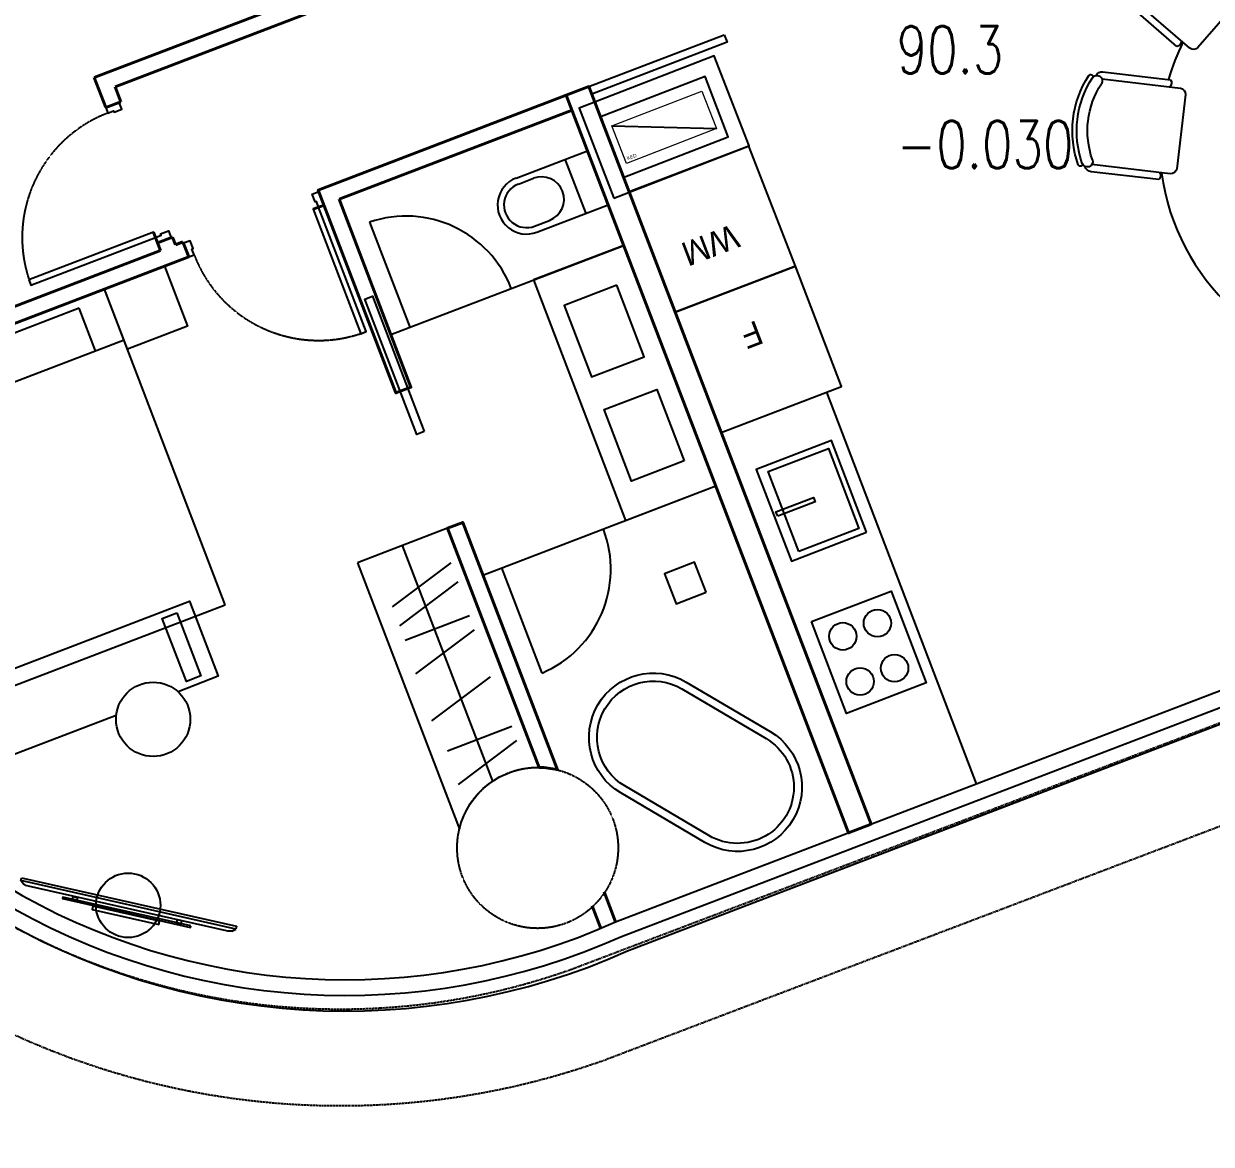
# Model space of a CAD drawing. Header units: millimetres. Extents: x -361679452 to 361242511, y -278557090 to 278849308.
# Drawn here: x 64801 to 72179, y 66862 to 73824 of the extents above; entities that cross this region are included whole.
import ezdxf
from ezdxf.enums import TextEntityAlignment as Align
from ezdxf.xclip import XClip

# ---------------------------------------------------------------- set-up
doc = ezdxf.new("R2010")
doc.units = ezdxf.units.MM
doc.header["$MEASUREMENT"] = 0
doc.header["$XCLIPFRAME"] = 0
doc.set_wipeout_variables(frame=1)
doc.linetypes.add('HIDDEN', pattern=[0.375, 0.25, -0.125])
doc.linetypes.add('TYPICAL 2 +1 BEDROOM FRONT$0$DASHED2', pattern=[9.524999999999999, 6.35, -3.175])
for name, color, linetype in [('A-_FURN----_E-_N', 251, 'Continuous'), ('A-ANNO-ROOM', 50, 'Continuous'), ('A-DRAIN', 251, 'Continuous'), ('A-FLOR-STRS', 1, 'Continuous'), ('A-FURNITURE', 251, 'Continuous'), ('A-GLAZ', 135, 'Continuous'), ('A-UNIT', 1, 'Continuous'), ('A-WINDOW', 60, 'Continuous'), ('MEP-M-DUCT-15', 6, 'Continuous'), ('MEP-M-DUCT-25', 7, 'Continuous'), ('SPE-MEP-General', 170, 'Continuous'), ('TYPICAL 1 BEDROOM$0$A-_DOOR----_E-', 32, 'Continuous'), ('TYPICAL 2 +1 BEDROOM FRONT$0$A-_DOOR----_E-', 32, 'Continuous'), ('Xref_NT1+NT2_MBDV Cot vach_220729$0$ccu12-Thay', 7, 'Continuous')]:
    doc.layers.add(name, color=color, linetype=linetype)
doc.layers.add('A-COLUMN UPDATE', color=7, linetype='Continuous', true_color=0xff1f1f)
for name, color, linetype, lineweight in [('KT-Chuviet', 255, 'Continuous', 15), ('KT-Net cat', 1, 'Continuous', 40), ('KT-Net thay', 7, 'Continuous', 15), ('KT-Net truc', 18, 'Continuous', 15), ('SPE-MEP-M-WALL OPENING', 81, 'Continuous', 0)]:
    doc.layers.add(name, color=color, linetype=linetype, lineweight=lineweight)
doc.styles.add('220126_HDN_HBA typical plan$0$210902_YS plan 330pm ver13$0$01 Level 1$0$CENTURY GOTHIC', font='GOTHIC.TTF')
doc.styles.add('220126_HDN_HBA typical plan$0$211210_HDN_HBA_TYPICAL PLAN CORE OPT 1$0$HBA-Text', font='GOTHIC.TTF')
doc.styles.add('font unicode ccu', font='arial.ttf')
doc.styles.add('ROMANS', font='ROMANS.SHX')
doc.styles.get("Standard").update_dxf_attribs({"font": 'arial.ttf'})

# ---------------------------------------------------------------- blocks, each defined once
blk = doc.blocks.new('A$C21AF0CCA')
at = {"layer": 'A-ANNO-ROOM', "insert": (1197.56892258345, 814.6835720778872), "char_height": 600, "attachment_point": 2, "rotation": 0.10542954816276216, "style": '220126_HDN_HBA typical plan$0$211210_HDN_HBA_TYPICAL PLAN CORE OPT 1$0$HBA-Text'}
blk.add_mtext_dynamic_manual_height_columns('1-BR+', width=722857412.8743668, gutter_width=9765.624999999996, heights=[0], dxfattribs=at)
blk = doc.blocks.new('BEDH-1')
for p, q in [((475, -1.054711873393899e-13), (-475, 1.054711873393899e-13)), ((-475, 1.054711873393899e-13), (-475.0000000000002, -1050)), ((-381.8394731497392, -27.72451273631296), (-381.8394731497393, -215.2726866770535)), ((-20.94842891092413, -27.72451273631304), (-381.8394731497392, -27.72451273631296)), ((-20.94842891092416, -169.6087834425271), (-20.94842891092413, -27.72451273631304)), ((379.7956140944734, -27.72451273631313), (52.11540216114371, -27.72451273631306)), ((52.11540216114371, -27.72451273631306), (52.11540216114368, -169.6087834425271)), ((379.7956140944734, -169.6087834425271), (379.7956140944734, -27.72451273631313)), ((474.9999999999998, -1050), (475, -1.054711873393899e-13)), ((-162.6479800441303, -169.608783442527), (-475.0000000000001, -498.4003835124894)), ((474.9999999999999, -169.6087834425272), (-162.6479800441303, -169.608783442527)), ((-162.6479800441303, -169.608783442527), (-162.6479800441303, -498.4003835124894)), ((-206.9290897110478, -215.2726866770535), (-381.8394731497393, -215.2726866770535)), ((-475.0000000000001, -498.4003835124894), (-162.6479800441303, -498.4003835124894)), ((-475.0000000000002, -1050), (474.9999999999998, -1050))]:
    blk.add_line(p, q)
blk = doc.blocks.new('*U64')
at = {"layer": 'TYPICAL 2 +1 BEDROOM FRONT$0$A-_DOOR----_E-'}
for points in [[(79.99999999912372, 920), (39.9999999991237, 920), (39.99999999912325, 0), (79.99999999912325, 0)], [(0, 0), (0, 0), (0, 0), (39.99999999912325, 0), (39.99999999912325, -42), (49.99999999912689, -42), (49.99999999912689, -100), (0, -100), (0, -100), (0, -100)], [(1000, 0), (1000, 0), (1000, 0), (960.0000000008731, 0), (960.0000000008731, -42), (950.0000000008731, -42), (950.0000000008731, -100), (1000, -100), (1000, -100), (1000, -100)]]:
    blk.add_lwpolyline(points, close=True, dxfattribs=at)
at = {"layer": 'TYPICAL 2 +1 BEDROOM FRONT$0$A-_DOOR----_E-', "color": 8, "linetype": 'TYPICAL 2 +1 BEDROOM FRONT$0$DASHED2', "ltscale": 0.1}
blk.add_arc((39.99999999912325, 0), 920.0000000017498, 0, 90, dxfattribs=at)
blk = doc.blocks.new('qweewe')
for p, q in [((-226617.649540008, -3043559.718917042, 0.0008727778800783348), (-226617.6495399146, -3043199.718917044, 0.0008727778800783348)), ((-226142.6495399146, -3043199.718917163, 0.0008727778800783348), (-226617.6495399146, -3043199.718917044, 0.0008727778800783348)), ((-226467.6495400079, -3043559.718917079, 0.0008727778800783348), (-226467.6495399145, -3043199.718917081, 0.0008727778800783348)), ((-226142.649539925, -3043239.718917165, 0.0008727778800783348), (-226242.649539925, -3043239.718917139, 0.0008727778800783348)), ((-226142.6495399976, -3043519.718917165, 0.0008727778800783348), (-226242.6495399976, -3043519.718917141, 0.0008727778800783348)), ((-226142.649540008, -3043559.718917165, 0.0008727778800783348), (-226617.649540008, -3043559.718917042, 0.0008727778800783348))]:
    blk.add_line(p, q)
for centre, radius, start, end in [((-226242.6495399613, -3043379.718917141, 0.0008727778800783348), 139.9999999999927, 89.99999998332474, 269.9999999833247), ((-226142.6495399613, -3043379.718917165, 0.0008727778800783348), 179.9999999999927, 269.9999999833247, 89.99999998332474), ((-226142.6495399613, -3043379.718917165, 0.0008727778800783348), 139.9999999999927, 269.9999999833247, 89.99999998332474)]:
    blk.add_arc(centre, radius, start, end)
blk = doc.blocks.new('CH12')
for p, q in [((-312.375, -149.2411279597436), (-312.375, -572.1779138786915)), ((-267.75, -149.2411279597436), (-267.75, -639.6303226458076)), ((267.75, -639.6303226458076), (267.75, -149.2411280118249)), ((312.375, -572.1779138786915), (312.375, -149.2411246072115)), ((-232.0500000000029, -675.3303226458047), (232.0500000000029, -675.3303226458047))]:
    blk.add_line(p, q)
for centre, radius, start, end in [((-273.6712626853696, -77.20016474780641), 13.38749999999989, 116.2505862071374, 296.2505862071374), ((0, -632.1362743546706), 632.1362743546692, 63.74941379286258, 116.2505862071374), ((0, -632.1362743546706), 605.3612743546691, 63.7494137928626, 116.2505862071374), ((273.671262685355, -77.20016474780641), 13.38750000000007, 243.7494137928627, 63.74941379286245), ((-267.75, -149.2411279597436), 44.62499999999999, 111.939144832112, 180), ((-252.9468673518131, -119.2240579767858), 33.46874999998481, 116.2505888953854, 296.2505888953855), ((0, -632.1362743546706), 538.4237743546691, 63.74941109871938, 116.2505888953856), ((252.9468674045929, -119.2240580028119), 33.46875000001501, 243.7494110987195, 63.74941109871941), ((267.75, -149.2411280118286), 44.62499999999959, 0, 68.06085506708637), ((-290.0625, -549.8654138786915), 31.55464011044969, 225, 315), ((290.0625, -549.8654138786915), 31.55464011044961, 225.0000000000001, 315.0000000000002), ((-232.0500000000029, -639.6303226458076), 35.7, 180, 269.9999999999999), ((232.0500000000029, -639.6303226458076), 35.7, 270, 0)]:
    blk.add_arc(centre, radius, start, end)
blk = doc.blocks.new('weqwq333')
blk.add_wipeout([(789.9991194265974, -3.254973069968852e-07), (789.9999072943253, 22.459753119357448), (747.0709751061902, 22.459753119357444), (747.4999072943253, 24.95975311935699), (747.0709751061902, 27.459753119356876), (995.9999072943253, 27.45975311935689), (995.9999072943253, 37.459753119357), (930.999907294326, 37.459753119357), (930.999907294326, 57.459753119357), (1231.8664491169725, 57.459753118988104), (1249.7089296661925, 59.06439810742923), (1266.9787932754527, 63.82683536194902), (1278.4893502848695, 73.1432942404494), (1289.9999072942878, 82.4597531189515), (1289.9999072941914, 102.45975311891728), (-160.00009270580904, 102.45975311950394), (-160.00009270581904, 82.45975311947211), (-148.48953569637888, 73.14329424100924), (-136.9789786872534, 63.826835362552735), (-119.70911507775418, 59.06439810790778), (-101.86663452839275, 57.4597531194338), (198.99990729432534, 57.45975311935696), (198.99990729432534, 37.45975311935696), (133.99990729432488, 37.459753119356954), (133.99990729432488, 27.459753119356844), (382.9288394824605, 27.459753119358677), (382.9288394824605, 22.459753119357426), (339.9999072943251, 22.459753119357423), (339.9991199803412, 0.015785265669614107)]).dxf.layer = 'A-DRAIN'
at = {"layer": 'A-DRAIN'}
for p, q in [((-160.0000927059446, 102.4597531193867), (-160.0000927057117, 82.45975311938673)), ((1289.999907294055, 102.4597531189211), (-160.0000927059446, 102.4597531193867)), ((-160.0000927059446, 102.4597531193867), (-160.0000927057117, 82.45975311938673)), ((-160.0000927057117, 82.45975311938673), (1289.999907294055, 82.45975311892107)), ((-136.9789786871988, 63.8268353624735), (-160.0000927057117, 82.45975311938673)), ((1266.97879327531, 63.82683536177501), (1289.999907294055, 82.45975311892107)), ((1289.999907294055, 82.45975311892107), (1289.999907294055, 102.4597531189211)), ((1289.999907294055, 82.45975311892107), (1289.999907294055, 102.4597531189211)), ((-101.8666345283855, 57.45975311938673), (1231.866449116962, 57.45975311892107))]:
    blk.add_line(p, q, dxfattribs=at)
for points in [[(133.9999072942883, 37.4597531191539), (995.9999072942883, 37.4597531191539), (995.9999072945211, 27.45975311938673), (133.9999072945211, 27.45975311938673)], [(198.9999072942883, 57.45975311938673), (228.9999072940554, 57.45975311938673), (228.9999072942883, 37.45975311938673), (198.9999072942883, 37.4597531191539)], [(339.9999072942883, 22.4597531191539), (789.9999072942883, 22.4597531191539), (789.9991194263566, -3.254972398281097e-07), (339.9991199802607, 0.01578526548109949)], [(930.9999072942883, 57.4597531191539), (900.9999072945211, 57.4597531191539), (900.9999072942883, 37.45975311938673), (930.9999072945211, 37.4597531191539)]]:
    blk.add_lwpolyline(points, close=True, dxfattribs=at)
for centre, radius, start, end in [((-101.8666345283855, 157.4597531193867), 99.99999999999999, 249.4439547730391, 270), ((389.9999072940554, 24.9597531191539), 7.499999999999999, 160.5287793647328, 199.4712206352672), ((389.9999072940554, 24.9597531191539), 7.499999999999999, 340.5287793647328, 19.47122063526717), ((739.9999072945211, 24.9597531191539), 7.499999999999999, 160.5287793647328, 199.4712206352672), ((739.9999072945211, 24.9597531191539), 7.499999999999999, 340.5287793647328, 19.47122063526717), ((1231.866449116962, 157.4597531189211), 99.99999999999999, 270, 290.5560452225344)]:
    blk.add_arc(centre, radius, start, end, dxfattribs=at)
blk = doc.blocks.new('Condo-2BR corner 2')
at = {"layer": 'A-_FURN----_E-_N', "color": 8, "ltscale": 5}
blk.add_arc((-13274.1581442805, 1869.665714297396, 1.660051962559806e-08), 1400, 13.10170890311579, 23.31571175285206, dxfattribs=at)
at = {"layer": 'A-COLUMN UPDATE', "linetype": 'HIDDEN', "transparency": 33554618}
blk.add_circle((-12007.12040088893, 8599.99291060674, 1.026354176039706e-08), 500, dxfattribs=at)
at = {"layer": 'A-DRAIN'}
for p, q in [((-11376.96608157462, 8610.825013404701, -0.1498657936734223), (-11482.96098476107, 8168.800995811853, -0.1498657936734225)), ((-11191.30885056601, 8490.836202228395, -0.1498657936734225), (-11402.24057349379, 8118.148554202144, -0.1498657936734225)), ((-11527.70831299023, 8457.992734623967, -0.0130270266305511), (-10163.4287385699, 7685.859366614302, -0.05822236370033465)), ((-10998.03965167896, 8409.23248475412, -1.493545077964651e-08), (-11104.03455486531, 7967.208467161287, -1.493545077964651e-08)), ((-10736.12041645337, 8248.12820047139, -0.1498657936734225), (-10842.11531963947, 7806.104182882224, -0.1498657936734225)), ((-10550.46318544823, 8128.13938929138, -0.1498657936734225), (-10761.3949083724, 7755.451741268826, -0.1498657936734225)), ((-10467.62412524791, 8081.254589678723, -0.1498657936734225), (-10573.61902843424, 7639.230572085788, -0.1498657936734225)), ((-10358.4243440108, 8019.450292911348, -0.1498657936734223), (-10464.41924719894, 7577.42627530915, -0.1498657936734223))]:
    blk.add_line(p, q, dxfattribs=at)
at = {"layer": 'A-DRAIN', "elevation": -1.493545077964651e-08}
for points in [[(-9464.005596527917, 9632.591057930116), (-9059.967791846138, 10347.3262734115), (-8624.701250944374, 10101.27132351133), (-9362.86610064478, 8795.471700813538), (-9798.132641553966, 9041.526650704469), (-9798.132641553966, 9041.526650704469)], [(-9798.132641553966, 9041.526650704469), (-9666.288037739723, 9274.757254933898)]]:
    blk.add_lwpolyline(points, dxfattribs=at)
at = {"layer": 'A-DRAIN'}
for points, elevation in [([(-9349.141573468252, 8902.585406545539), (-9713.435188818752, 9108.519561357778), (-9665.91192232081, 9192.587318746304), (-9301.61830697779, 8986.653163928506)], -1.493545077964651e-08), ([(-7721.142968403263, 7636.512296691446), (-7918.163668224675, 7288.399033740065), (-8266.276931174187, 7485.419733559738), (-8069.256231360225, 7833.532996501748)], -1.493545077964651e-08), ([(-12423.15357063912, 6433.420381408188), (-12684.20476492311, 5972.169610172485), (-13215.07829407605, 6272.624758308721), (-12954.0270997957, 6733.875529542511)], 0.1111633306542348), ([(-11177.27553879863, 6166.294523669418), (-11005.29636506931, 6471.12753350662), (-10591.59442336878, 6237.72722641932), (-10763.57359709972, 5932.89421659146)], -0.004444159287023497), ([(-10161.00594450164, 5591.122900253114), (-9988.200874578295, 5895.488482886936), (-10401.26845079669, 6130.009649082971), (-10574.07352071648, 5825.644066449178)], -0.004444159287023493), ([(-11844.92024378121, 6061.944719770898), (-11818.81170955309, 6047.168237078859), (-11941.94906535195, 5829.597118565809), (-11968.05759956894, 5844.373601267089)], 0.04131058403671378)]:
    blk.add_lwpolyline(points, close=True, dxfattribs=dict(at, elevation=elevation))
at = {"layer": 'A-DRAIN', "elevation": -1.493545077964651e-08}
blk.add_lwpolyline([(-10015.66184739044, 7946.943353246792), (-11558.07430919269, 8819.896542984981, -0.3522420806577869), (-11696.04102531637, 8208.547356162195), (-10311.19562974948, 7424.775379985567)], format="xyb", close=True, dxfattribs=at)
at = {"layer": 'A-DRAIN'}
for centre, radius in [((-9656.705480232922, 9505.432010857421, -1.493545077964651e-08), 230.8737066686153), ((-12893.01541979433, 6526.987697852735, 0.1111603511790387), 85), ((-12631.93007758637, 6379.222870901202, 0.1111603511790387), 85), ((-13006.3017871269, 6326.822268819455, 0.1111603511790388), 85), ((-12745.21644491525, 6179.057441875219, 0.1111603511790388), 85)]:
    blk.add_circle(centre, radius, dxfattribs=at)
at = {"layer": 'A-FURNITURE', "ltscale": 5}
for p, q in [((-11336.57266832894, 7744.640531230663, 0.02060010542194219), (-10727.91685850741, 7400.163556035641, -0.006932474785344312)), ((-10665.97257295632, 7509.740674950084, -0.00471880998049528), (-11428.74892223076, 6160.417908819323, -0.03197767886829404)), ((-9273.123175019486, 6722.35858557744, -0.004718809980495278), (-10035.89952429952, 5373.035819439126, -0.031977678868294)), ((-8726.492758281616, 6267.574300935401, -0.001849995321353666), (-9335.148559494148, 6612.051291333464, -0.02938257552864019)), ((-11587.37710448549, 5274.423437221001, -4.932487866567589e-09), (-13855.68033652575, 6558.200321230954, -4.932487866567592e-09))]:
    blk.add_line(p, q, dxfattribs=at)
for points, elevation in [([(-12661.18794227773, 7122.903241144468, -1), (-12786.82892326461, 7912.975607400669), (-12187.49168735565, 8008.285001168031, -1), (-12061.85070636874, 7218.212634915439)], -0.04917271170338275), ([(-12669.04050358772, 7172.282764037936, -1), (-12778.97636195095, 7863.596084518238), (-12179.63912603825, 7958.905478285571, -1), (-12069.70326767678, 7267.592157807168)], -0.04917271170338271)]:
    blk.add_lwpolyline(points, format="xyb", close=True, dxfattribs=dict(at, elevation=elevation))
for points, elevation in [([(-11802.84956374401, 6709.378960257298), (-11628.79265540102, 6610.869099540589), (-11530.28279468982, 6784.92600789107), (-11704.3397030347, 6883.435868600394)], -0.004445098661007523), ([(-10035.95813773575, 5373.312793949608), (-9740.428555604274, 5895.483518987839), (-11133.01734582896, 6683.250967463446), (-11428.54692795509, 6161.080242427033)], -0.004445098661007526), ([(-12333.72646436861, 5787.04750495774), (-11802.85293521741, 5486.592356819598), (-11556.57822362529, 5921.734593836558), (-12087.45175278565, 6222.189741970953)], 0.04131058403671373), ([(-12085.52637079547, 6146.411823656385), (-11622.53503062212, 5884.375530522204), (-11819.55479989201, 5536.261740913596), (-12282.54614007106, 5798.298034049523)], 0.04131058403671373), ([(-11242.40423450441, 5883.955424988602), (-11636.44367761357, 5187.727791126756), (-10940.21594551767, 4793.688293052805), (-10546.17660138945, 5489.915981681999)], -0.005502678526963732), ([(-10940.21604422489, 4793.688348298823), (-10241.94991057747, 4402.901012424281), (-9849.79905934268, 5095.791696457123), (-10546.17660138945, 5489.915981681999)], -0.005502678526963732)]:
    blk.add_lwpolyline(points, close=True, dxfattribs=dict(at, elevation=elevation))
for centre, radius, start, end in [((-10715.45381878325, 7421.822665028183, 0.02060010542194221), 700.0000000000001, 152.5374733410864, 240.4907601511009), ((-9322.995709708048, 6633.885956412156, -0.001849995321353666), 700.0000000000001, 240.4926836636716, 328.4459705139485), ((-13274.1581442805, 1869.665714297396, 1.660051962559806e-08), 1400, 47.25328293584968, 205.8501054142831)]:
    blk.add_arc(centre, radius, start, end, dxfattribs=at)
at = {"layer": 'A-GLAZ'}
for points in [[(575.0722042339039, -501.765916144559, 0.02716256141731508), (-2787.201377499878, 5406.2231116816, 0.02049675845653616), (-5859.542425194843, 9774.625433523146, 0.5224452834993605), (-12845.68995464596, 8738.143770340776), (-17213.33391491519, 1020.960952250225, 0.03100953662430101), (-17904.91550696459, -520.1916839461664, 0.03100953662430101)], [(487.9524634628615, -545.2642021701213, 0.02716256141731547), (-2869.09200585456, 5353.536537434939, 0.02047768930396529), (-5933.811212683184, 9711.453068915685, 0.5222731358829715), (-12759.63354274453, 8692.500135602433), (-17127.83985880576, 974.323692003225, 0.03098148988659071), (-17813.77571696418, -554.4770860672033, 0.03098148988659071)], [(400.8327226917318, -588.7624881920165, 0.02716256141731511), (-2950.982634214859, 5300.84996318071, 0.020458354019888), (-6008.047284314496, 9648.237382324314, 0.5220946298260223), (-12673.56183481039, 8646.8835274111), (-17042.34309971335, 927.6912076603003, 0.03095313884541091), (-17722.63592696568, -588.762488190132, 0.03095313884541091)]]:
    blk.add_lwpolyline(points, format="xyb", dxfattribs=at)
at = {"layer": 'KT-Net cat'}
for p, q in [((-6384.078186979605, 9998.955811833966, -1.493545077964651e-08), (-7996.964571258723, 7149.149553470281, -1.493545077964651e-08)), ((-7097.632118838112, 8535.153200817495, -1.493545078436957e-08), (-7836.053721551463, 7230.437304372117, -1.493545078436957e-08)), ((-7792.539494467928, 7205.8098391965, -1.493545077964651e-08), (-7836.053721551492, 7230.437304372204, -1.493545078436957e-08)), ((-7792.539494465193, 7205.809839201542, -1.493545077964651e-08), (-7841.794424823805, 7118.781385024082, -1.493545077964651e-08)), ((-7792.539494467928, 7205.8098391965, -1.493545077964651e-08), (-7729.879007460637, 7170.346289345991, -1.493545077964651e-08)), ((-7996.964571258723, 7149.149553470288, -1.493545077964651e-08), (-7909.936117082805, 7099.894623113858, -1.49354507772816e-08)), ((-7885.308651906176, 7143.408850199139, -1.493545078436957e-08), (-7909.936117082805, 7099.894623113858, -1.493545078436957e-08)), ((-7841.794424823805, 7118.781385024082, -1.493545077603476e-08), (-7885.308651906351, 7143.408850199219, -1.493545078075782e-08)), ((-7009.283406906266, 6762.515466007146, -1.493545077964651e-08), (-7058.538337267441, 6675.487011825218, -1.493545077965329e-08)), ((-7009.283406906266, 6762.515466007146, -1.493545077964651e-08), (-6835.226498560776, 6664.005605297312, -1.493545077964651e-08)), ((-6835.226498560776, 6664.005605297312, -1.493545078436957e-08), (-7851.700343933742, 4867.999665733212, -1.315230850483962e-08)), ((-7058.538337267441, 6675.487011825218, -1.493545078145577e-08), (-6971.509887866181, 6626.232084173233, -1.493545078145577e-08)), ((-6971.509887866181, 6626.232084173233, -1.493543122210299e-08), (-7891.276988965372, 5001.096713809016, -1.493616524176634e-08)), ((-8404.79387203054, 6428.553091192534, -0.004396402600278368), (-8440.257437448978, 6365.892613008622, -0.004351452389538499)), ((-8489.512693196622, 6278.863634338519, -0.004289021156254996), (-9252.964313173725, 4929.92302400804, -0.003321343180310469))]:
    blk.add_line(p, q, dxfattribs=at)
at = {"layer": 'KT-Net cat', "elevation": -1.493545077964651e-08}
blk.add_lwpolyline([(-11792.65677010277, 8148.32339528386), (-10360.45056010605, 7337.746925810305), (-10311.19562974948, 7424.775379985567), (-11696.04102531637, 8208.547356162195, -0.05711001428166501)], format="xyb", close=True, dxfattribs=at)
at = {"layer": 'KT-Net cat'}
for points, elevation in [([(-13510.89566647829, 7167.39980278345), (-9239.819408168638, 4750.126057409503), (-9165.937012640381, 4880.668738663986), (-13437.01327094817, 7297.942484041614)], -0.031977678868294), ([(-9239.81940816957, 4750.126057409867), (-9239.81940816957, 4750.126057409867)], -1.493545072307826e-08)]:
    blk.add_lwpolyline(points, close=True, dxfattribs=dict(at, elevation=elevation))
at = {"layer": 'KT-Net cat', "elevation": -1.49354507284925e-08}
blk.add_lwpolyline([(-8489.512693196622, 6278.863634338519), (-9577.19477437259, 6894.452019322638), (-9527.939844021661, 6981.480473492211), (-8353.230794204603, 6316.637998547241), (-9165.93701264044, 4880.66873866395)], dxfattribs=at)
at = {"layer": 'TYPICAL 1 BEDROOM$0$A-_DOOR----_E-'}
for points, elevation in [([(-9816.066428318649, 7054.237426359181), (-9791.438963143184, 7097.751653445881), (-9008.125927811489, 6654.392510803405), (-9032.753392994433, 6610.878283709284)], -1.493545077978204e-08), ([(-9683.178550812969, 3966.813022081591), (-9726.692777897784, 3991.44048726081), (-9283.333635255316, 4774.753522588686), (-9239.819408168638, 4750.126057409503)], -1.493545078436957e-08)]:
    blk.add_lwpolyline(points, close=True, dxfattribs=dict(at, elevation=elevation))
at = {"layer": 'A-FURNITURE', "xscale": 1.999999999999994, "yscale": 1.999999999999994, "zscale": 1.999999999999994, "rotation": 240.4919493735815}
blk.add_blockref('BEDH-1', (-7253.210681904311, 8463.279814427591, -1.493545077964652e-08), dxfattribs=at)
at = {"layer": 'A-FURNITURE', "rotation": 60.49268370734953}
blk.add_blockref('qweewe', (-2546658.70297661, 1701345.200455791, -0.03285045674837234), dxfattribs=at)
at = {"layer": 'A-FURNITURE', "ltscale": 5}
for p, xscale, rotation in [((-11687.94201336066, 2989.365772260284), -0.999999999999999, 302.8234859926271), ((-11332.89465455904, 1905.802914954682), -0.999999999999998, 268.6719119711555)]:
    blk.add_blockref('CH12', p, dxfattribs=dict(at, xscale=xscale, rotation=rotation))
at = {"layer": 'A-WINDOW'}
for p, xscale, yscale, zscale, rotation in [((-7792.539494467928, 7205.8098391965, -1.493545077964651e-08), 0.8999999999999998, 0.8999999999999998, 0.8999999999999998, 330.4917219325231), ((-8440.257405018434, 6365.892594650355, -1.493545077964651e-08), 0.9000000000000015, 0.9000000000000015, 0.9000000000000015, 60.49172193252311)]:
    blk.add_blockref('*U64', p, dxfattribs=dict(at, xscale=xscale, yscale=yscale, zscale=zscale, rotation=rotation))
at = {"layer": 'A-_FURN----_E-_N', "linetype": 'Continuous', "insert": (-10537.96648789578, 4874.428792405841, -0.005502678526963727), "char_height": 150, "width": 310.8634934604634, "attachment_point": 4, "rotation": 60.49172193275219, "style": '220126_HDN_HBA typical plan$0$210902_YS plan 330pm ver13$0$01 Level 1$0$CENTURY GOTHIC'}
blk.add_mtext('WM', dxfattribs=at)
at = {"layer": 'A-DRAIN', "insert": (-11032.4985283167, 5240.954441171165, 0.03580790985522008), "char_height": 150, "width": 310.8634934604634, "attachment_point": 4, "rotation": 60.49172193275218, "style": '220126_HDN_HBA typical plan$0$210902_YS plan 330pm ver13$0$01 Level 1$0$CENTURY GOTHIC'}
blk.add_mtext('F', dxfattribs=at)
at = {"layer": 'A-FURNITURE', "xscale": -0.945, "yscale": 0.945, "zscale": 0.9450000000000002, "rotation": 206.8675854034355}
blk.add_blockref('weqwq333', (-10783.07591683426, 10320.90049962883), dxfattribs=at)
at = {"layer": 'A-_FURN----_E-_N', "color": 8, "ltscale": 5}
blk.add_circle((-10272.8865992763, 10495.28744239363), 199.9999999999999, dxfattribs=at)
blk = doc.blocks.new('*U99')
at = {"color": 0}
blk.add_lwpolyline([(-2.91038304567337e-11, 0), (599.9999999999707, -9.693522803355793e-27), (599.9999999999707, 250.0000016773159), (-2.91038304567337e-11, 250.0000016773159)], close=True, dxfattribs=at)
at = {"layer": 'MEP-M-DUCT-15'}
for points in [[(50, 50), (50, 200.0000016772868), (149.9999999999709, 100.0000016773159), (50, 50)], [(549.9999999999707, 200.0000016772868), (50, 200.0000016772868), (149.9999999999709, 100.0000016773159), (549.9999999999707, 200.0000016772868)]]:
    blk.add_solid(points, dxfattribs=at)
at = {"layer": 'MEP-M-DUCT-25'}
blk.add_line((-2.91038304567337e-11, -2.91038304567337e-11), (599.9999999999707, 250.0000016772868), dxfattribs=at)
blk = doc.blocks.new('shaft-1')
at = {"layer": 'SPE-MEP-General', "extrusion": (-3.973885609524154e-05, 1.042927008734612e-05, 0.9999999991560269)}
for points, elevation in [([(-135187.9874667918, 12207.87001450506), (-134403.1251821781, 11767.42569994309), (-134109.4956391506, 12290.66722301029), (-134894.3579237586, 12731.11153756044)], 5.467083130440911), ([(-135051.8422890919, 12246.13867783264), (-134441.3938455301, 11903.57087763366), (-134245.6408168461, 12252.39855969259), (-134856.0892604294, 12594.96635988872)], 5.467083130441067)]:
    blk.add_lwpolyline(points, close=True, dxfattribs=dict(at, elevation=elevation))
at = {"layer": 'SPE-MEP-M-WALL OPENING', "color": 1, "extrusion": (3.973885609524159e-05, -1.042927008734603e-05, -0.9999999991560269), "zscale": -1, "rotation": 209.3105037395542}
blk.add_blockref('*U99', (134850.0525329034, 12503.55432936913, -5.4670831304407), dxfattribs=at)
at = {"layer": 'SPE-MEP-M-WALL OPENING', "color": 1, "extrusion": (-3.973885609524154e-05, 1.042927008734612e-05, 0.9999999991560269), "insert": (-134951.812738741, 12292.30202864108, -0.02394715733941312), "char_height": 21.77335910446061, "attachment_point": 7, "text_direction": (0.8718898483754218, -0.4897020427968551, 3.975514011569867e-05)}
blk.add_mtext_dynamic_manual_height_columns('KED', width=18.10155403055248, gutter_width=108866.795522303, heights=[0], dxfattribs=at)
blk = doc.blocks.new('TAG CAO DO SAN')
at = {"layer": 'KT-Net thay', "flags": 128}
blk.add_lwpolyline([(1526701.778855525, -266095.2298759429), (1526701.778855525, -266566.6584041911), (1527644.63591202, -266566.6584041911), (1527644.63591202, -266095.2298759429)], close=True, dxfattribs=at)
blk.add_wipeout([(1526701.778855525, -266095.2298759429), (1527644.6359120198, -266095.2298759429), (1527644.6359120198, -266566.65840419114), (1526701.778855525, -266566.65840419114)]).dxf.layer = 'KT-Net thay'
for points in [[(1526701.778855525, -266330.9441400666), (1527644.63591202, -266330.9441400666)], [(1526701.778855525, -266566.6584041911), (1527644.63591202, -266566.6584041911)]]:
    blk.add_lwpolyline(points, dxfattribs=at)
at = {"layer": 'KT-Chuviet', "color": 31, "style": 'ROMANS', "width": 0.75}
blk.add_text('DTTT:', height=117.8571320618522, dxfattribs=at).set_placement((1526748.92170835, -266507.8139601254))
at = {"layer": 'KT-Chuviet', "color": 31, "style": 'font unicode ccu', "width": 0.75}
blk.add_attdef('TÊNPHÒNG', text='', height=117.85713, dxfattribs=at).set_placement((1527175.308820772, -266213.4467624734), align=Align.MIDDLE_CENTER)
at = {"layer": 'KT-Chuviet', "color": 31, "ltscale": 15, "style": 'ROMANS', "width": 0.75, "flags": 8}
blk.add_attdef('CAO-DO', (1527091.943339912, -266507.7298381611), '', height=117.8571320618522, dxfattribs=at)

msp = doc.modelspace()

# ---------------------------------------------------------------- block references
at = {"layer": 'A-ANNO-ROOM'}
for p in [(-193366.6029767873, 192837.9996409905, 5.460855537377236e-05), (-194725.1126339572, 187914.7636662904, 5.460855537377236e-05), (-204628.500881133, 156603.4286092457, 5.461079910308954e-05)]:
    msp.add_blockref('A$C21AF0CCA', p, dxfattribs=at)

# ---------------------------------------------------------------- next in the draw order: block references
at = {"layer": 'A-UNIT', "rotation": 140.4453915806675}
msp.add_blockref('Condo-2BR corner 2', (64212.98692726932, 82980.42841660132, 1.075710446938835e-07), dxfattribs=at)

# ---------------------------------------------------------------- next in the draw order: linework, layer by layer
at = {"layer": 'KT-Net cat'}
for p, q in [((68406.48560509198, 68429.95566794135, 9.26355817313553e-08), (68478.08009770562, 68242.83212124594, 9.26355817313553e-08)), ((68332.78335936551, 68342.74516583384, 9.26355817313553e-08), (68386.23756871883, 68203.03412277962, 9.26355817313553e-08))]:
    msp.add_line(p, q, dxfattribs=at)
at = {"layer": 'Xref_NT1+NT2_MBDV Cot vach_220729$0$ccu12-Thay', "linetype": 'HIDDEN', "ltscale": 25, "elevation": 1.243219655491329e-07}
for points in [[(120189.9906908653, 108017.0011758848, 0.3132591154309347), (118274.5995689499, 115112.4348673025), (103318.7775958088, 127439.8857218673, 0.256737403509929), (97844.9267904984, 128022.2769244713, 0.02539334813614932), (96792.80963284746, 127498.8350824119, 0.08893785001949467), (93638.2128492137, 124896.1972739963), (91452.17715443861, 122243.7696678183), (66004.65403592956, 91438.22296905566, 0.0725016575372773), (65070.92896880476, 89493.59078843135, 0.05029248862882004), (62313.82169671475, 77111.40701480629, 0.02229968031557079), (61902.1940606259, 71632.78016234894, 0.4964024037258143), (68413.55777349656, 67387.0759935834), (77056.47700877102, 70671.72698784403, 0.08126423040099286), (80969.75302980562, 73116.64603711534), (87550.72256200628, 81085.48873117729), (89715.7308272578, 83707.07970082329), (101685.0558571002, 98205.99948632409, -0.4142135623114274), (102246.6440600286, 98259.49070378652), (110422.4738200973, 91507.58348320983, 0.4147015980058648), (114087.0426622082, 91860.21883856806), (118794.2394118708, 97560.12043169918)], [(119625.0396869992, 108219.0664208695, 0.3131129883914917), (117890.4549974215, 114651.5188147968), (102956.3736054805, 126961.0498287287, 0.2552902167641262), (98080.5991035272, 127470.4812948823, 0.02529446253454516), (97086.98847706622, 126975.902192249, 0.08884098819325376), (94098.46827889053, 124511.2508480258), (91914.97475548834, 121861.9077868738), (66486.3747290487, 91079.26847260253, 0.07162818219334227), (65642.15011307492, 89309.92618802126, 0.05031291028700317), (62909.60736911115, 77040.41805392399, 0.02217052075560431), (62502.88295543299, 71646.04030634131, 0.4938342429268142), (68206.04479155294, 67950.08108068933), (76833.94874507701, 71229.02567427815, 0.08020953983811836), (80538.0584211857, 73536.17021493951), (87088.08886149526, 81467.54901326832), (89253.09712674678, 84089.13998291432), (101222.3527927634, 98587.97576078802, -0.4142135623114227), (102628.7043419867, 98722.12440440734), (110804.5341020795, 91970.21718381078, 0.4147700055942877), (113624.0699499624, 92241.86861444294), (118331.6058699214, 97942.18090579112)]]:
    msp.add_lwpolyline(points, format="xyb", dxfattribs=at)

# ---------------------------------------------------------------- next in the draw order: block references
at = {"layer": 'A-FLOR-STRS', "extrusion": (-5.788255105649882e-07, 4.780158418305737e-07, 0.9999999999997182), "rotation": 50.4488267371896}
msp.add_blockref('shaft-1', (163964.3394775209, 169204.2247508924, -0.01402430180516494), dxfattribs=at)

# ---------------------------------------------------------------- next in the draw order: block references
at = {"layer": 'KT-Net truc'}
ref = msp.add_blockref('TAG CAO DO SAN', (-3747504.946293877, 739784.5406782576, -8.86148023421109e-05), dxfattribs=dict(at, xscale=2.5, yscale=2.5, zscale=2.5))
XClip(ref).set_block_clipping_path([(1526674.1636322693, -266330.944140067), (1527644.6359120195, -266095.2298759429)])
ref.add_attrib('CAO-DO', '90.3', (70224.91205590386, 73515.21608285478, -8.86148023421109e-05), dxfattribs={"layer": 'KT-Chuviet', "color": 31, "ltscale": 15, "height": 294.6428301546305, "style": 'ROMANS', "width": 0.7500000000000001})
ref.add_attrib('CAO-DO', '-0.030', (70224.91205590386, 72925.93042254553, -8.86148023421109e-05), dxfattribs={"layer": 'KT-Chuviet', "color": 31, "ltscale": 15, "height": 294.6428301546305, "style": 'ROMANS', "width": 0.7500000000000001})
ref.add_attrib('TÊNPHÒNG', 'SW.B2.1', dxfattribs={"layer": 'KT-Chuviet', "color": 31, "height": 294.642825, "style": 'font unicode ccu', "width": 0.7500000000000001}).set_placement((70433.32575805501, 74250.92377207393, -8.86148023421109e-05), align=Align.MIDDLE_CENTER)

doc.saveas('drawing.dxf')
